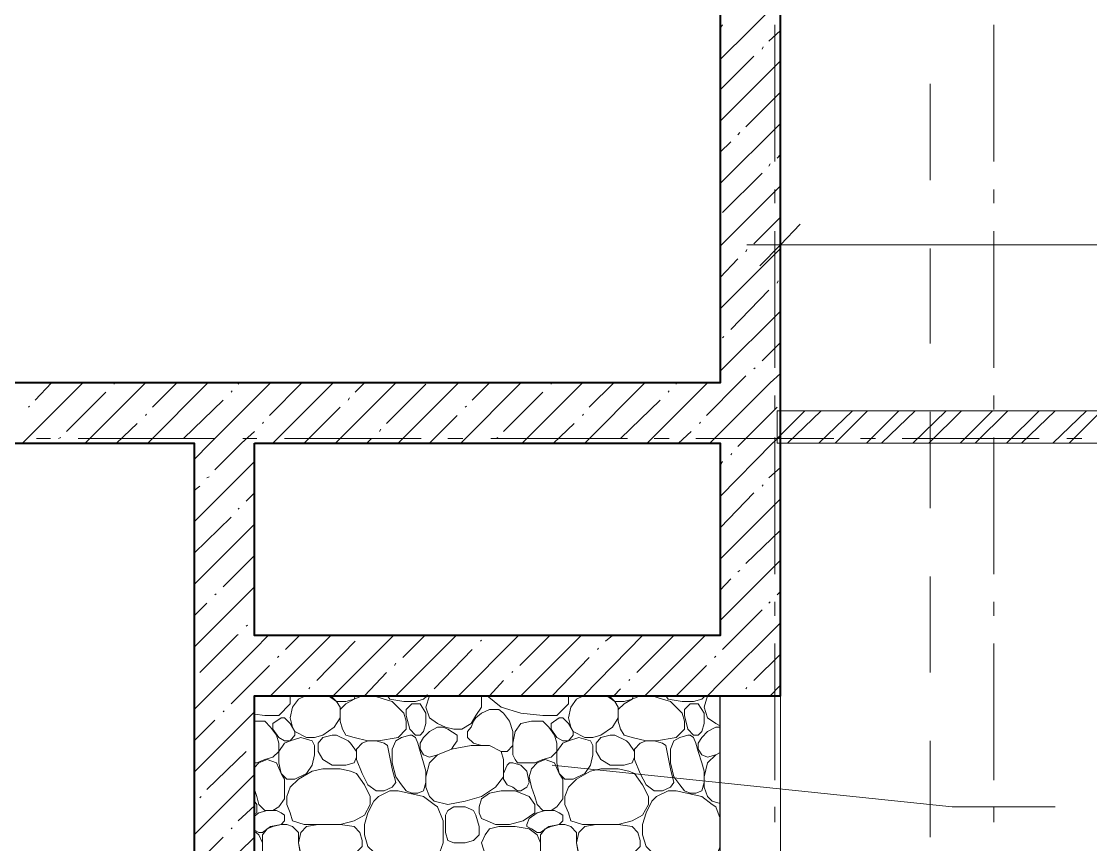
# Model space of a CAD drawing. Header units: millimetres. Extents: x -249154 to 415037, y -45458 to 354837.
# Drawn here: x -190493 to -186585, y 15035 to 18045 of the extents above; entities that cross this region are included whole.
import ezdxf

# ---------------------------------------------------------------- set-up
doc = ezdxf.new("R2010")
doc.units = ezdxf.units.MM

msp = doc.modelspace()

# ---------------------------------------------------------------- linework, layer by layer
at = {"lineweight": 40}
for points in [[(-189641.5, 11949.3), (-189641.5, 12080.6), (-189641.5, 15579.8), (-187938.5, 15579.8), (-187718.2, 15579.8), (-187718.2, 16503.3), (-187718.2, 16723.6), (-187718.2, 18223.3), (-187938.5, 18223.3), (-187938.5, 16723.6), (-191340.3, 16723.6), (-191340.3, 23095.1), (-191560.6, 23095.1), (-191560.6, 16503.3), (-191560.6, 12720.3), (-191560.6, 11868.8)], [(-191560.6, 11750.2), (-191340.3, 11750.2), (-191141.2, 11750.2), (-191141.2, 11970.5), (-191340.3, 11970.5), (-191340.3, 12720.3), (-191340.3, 16503.3), (-189861.8, 16503.3), (-189861.8, 15800.1), (-189861.8, 12080.6), (-189861.8, 11750.2), (-189641.5, 11750.2)]]:
    msp.add_lwpolyline(points, dxfattribs=at)
at = {"lineweight": 9}
for points in [[(-187938.5, 17905.6), (-187718.2, 18125.9)], [(-187938.5, 18020), (-187930, 18032.7)], [(-187739.4, 17532.8), (-187739.4, 18032.7)], [(-186938.7, 17532.8), (-186938.7, 18032.7)], [(-187760.6, 17973.4), (-187718.2, 18011.5)], [(-187786, 17943.7), (-187781.8, 17952.2)], [(-187938.5, 17795.4), (-187815.6, 17918.3)], [(-187938.5, 17681), (-187718.2, 17901.3)], [(-187845.3, 17659.9), (-187718.2, 17787)], [(-187171.7, 17816.6), (-187171.7, 17465)], [(-187938.5, 17452.3), (-187718.2, 17672.6)], [(-187875, 17630.2), (-187866.5, 17638.7)], [(-187938.5, 17566.7), (-187900.4, 17604.8)], [(-187730.9, 17545.5), (-187718.2, 17558.2)], [(-187760.6, 17515.8), (-187756.3, 17524.3)], [(-187930, 17346.4), (-187786, 17490.4)], [(-187938.5, 17223.5), (-187718.2, 17443.8)], [(-187739.4, 17380.3), (-187739.4, 17431.1)], [(-186938.7, 17380.3), (-186938.7, 17431.1)], [(-187815.6, 17232), (-187718.2, 17329.4)], [(-187718.2, 17333.7), (-187718.2, 17227.8), (-187718.2, 17109.1)], [(-187739.4, 16778.7), (-187739.4, 17278.6)], [(-186938.7, 16778.7), (-186938.7, 17278.6)], [(-187938.5, 16994.8), (-187718.2, 17215)], [(-187845.3, 17202.3), (-187841.1, 17210.8)], [(-187841.1, 17227.8), (-183719.1, 17227.8), (-180406.3, 17227.8)], [(-187171.7, 17215), (-187171.7, 16867.7)], [(-187938.5, 17109.1), (-187875, 17176.9)], [(-187730.9, 17088), (-187726.7, 17096.4)], [(-187900.4, 16918.5), (-187760.6, 17062.5)], [(-187938.5, 16766), (-187718.2, 16986.3)], [(-187930, 16888.8), (-187925.8, 16893.1)], [(-187786, 16804.1), (-187718.2, 16871.9)], [(-187815.6, 16774.5), (-187811.4, 16778.7)], [(-187989.3, 16605), (-187870.7, 16723.6), (-187845.3, 16749)], [(-187976.6, 16503.3), (-187756.3, 16723.6), (-187718.2, 16757.5)], [(-190488.8, 16503.3), (-190268.5, 16723.6)], [(-190442.2, 16660.1), (-190382.9, 16723.6)], [(-190327.8, 16545.7), (-190183.8, 16689.7)], [(-190260, 16503.3), (-190039.7, 16723.6)], [(-190154.1, 16719.4), (-190154.1, 16723.6)], [(-190031.3, 16503.3), (-189811, 16723.6)], [(-190014.3, 16634.7), (-189925.3, 16723.6)], [(-189861.8, 16444), (-189802.5, 16503.3), (-189582.2, 16723.6)], [(-189726.2, 16689.7), (-189722, 16694)], [(-189700.8, 16719.4), (-189696.6, 16723.6)], [(-189586.4, 16605), (-189467.8, 16723.6)], [(-189573.7, 16503.3), (-189353.4, 16723.6)], [(-189345, 16503.3), (-189124.7, 16723.6)], [(-189272.9, 16689.7), (-189239.1, 16723.6)], [(-189158.6, 16575.4), (-189014.5, 16719.4)], [(-189116.2, 16503.3), (-188895.9, 16723.6)], [(-188887.4, 16503.3), (-188667.1, 16723.6)], [(-188845.1, 16660.1), (-188781.5, 16723.6)], [(-188730.7, 16545.7), (-188586.7, 16689.7)], [(-188662.9, 16503.3), (-188442.6, 16723.6)], [(-188557, 16719.4), (-188557, 16723.6)], [(-188434.1, 16503.3), (-188213.9, 16723.6)], [(-188417.2, 16634.7), (-188328.2, 16723.6)], [(-188205.4, 16503.3), (-187985.1, 16723.6)], [(-188129.1, 16689.7), (-188124.9, 16694)], [(-188099.5, 16719.4), (-188099.5, 16723.6)], [(-189899.9, 16520.3), (-189755.9, 16660.1)], [(-189298.4, 16660.1), (-189294.1, 16668.6)], [(-188302.8, 16520.3), (-188158.8, 16660.1)], [(-187739.4, 16626.2), (-187739.4, 16677)], [(-186938.7, 16626.2), (-186938.7, 16677)], [(-190467.6, 16634.7), (-190463.4, 16638.9)], [(-190039.7, 16605), (-190035.5, 16609.2)], [(-189459.3, 16503.3), (-189328, 16634.7)], [(-188870.5, 16634.7), (-188866.3, 16638.9)], [(-188442.6, 16605), (-188438.4, 16609.2)], [(-187875, 16490.6), (-187862.2, 16503.3), (-187730.9, 16634.7)], [(-187730.9, 16520.3), (-187629.2, 16622)], [(-183719.1, 16622), (-187730.9, 16622), (-187730.9, 16503.3), (-183714.9, 16503.3)], [(-187692.8, 16503.3), (-187569.9, 16622)], [(-187578.4, 16503.3), (-187455.6, 16622)], [(-187519.1, 16503.3), (-187400.5, 16622)], [(-187404.7, 16503.3), (-187286.1, 16622)], [(-187349.6, 16503.3), (-187226.8, 16622)], [(-187235.3, 16503.3), (-187112.4, 16622)], [(-187176, 16503.3), (-187057.3, 16622)], [(-187171.7, 16617.7), (-187171.7, 16266.1)], [(-187061.6, 16503.3), (-186943, 16622)], [(-187006.5, 16503.3), (-186887.9, 16622)], [(-186892.1, 16503.3), (-186773.5, 16622)], [(-186837, 16503.3), (-186714.2, 16622)], [(-186722.7, 16503.3), (-186599.8, 16622)], [(-186663.4, 16503.3), (-186544.7, 16622)], [(-190145.6, 16503.3), (-190069.4, 16575.4)], [(-189611.9, 16575.4), (-189607.6, 16579.6)], [(-189001.8, 16503.3), (-188900.1, 16605)], [(-188548.5, 16503.3), (-188472.3, 16575.4)], [(-188014.8, 16575.4), (-188010.5, 16579.6)], [(-189785.5, 16405.9), (-189688.1, 16503.3), (-189641.5, 16545.7)], [(-189184, 16545.7), (-189179.7, 16554.2)], [(-188091, 16503.3), (-188044.4, 16545.7)], [(-190437.9, 16520.3), (-190387.1, 16520.3)], [(-190357.4, 16520.3), (-190349, 16524.5)], [(-190285.4, 16520.3), (-189785.5, 16520.3)], [(-189683.9, 16520.3), (-189633, 16520.3)], [(-189531.4, 16520.3), (-189031.5, 16520.3)], [(-189230.6, 16503.3), (-189213.6, 16520.3)], [(-188934, 16520.3), (-188879, 16520.3)], [(-188777.3, 16520.3), (-188277.4, 16520.3)], [(-188756.1, 16520.3), (-188751.9, 16524.5)], [(-188180, 16520.3), (-188124.9, 16520.3)], [(-188027.5, 16520.3), (-187523.3, 16520.3)], [(-187938.5, 16308.5), (-187747.9, 16503.3), (-187718.2, 16528.8)], [(-187739.4, 16024.6), (-187739.4, 16524.5)], [(-187425.9, 16520.3), (-187370.8, 16520.3)], [(-187273.4, 16520.3), (-186773.5, 16520.3)], [(-186938.7, 16024.6), (-186938.7, 16524.5)], [(-186671.8, 16520.3), (-186616.8, 16520.3)], [(-187900.4, 16461), (-187896.1, 16465.2)], [(-189861.8, 16215.3), (-189641.5, 16435.6)], [(-187938.5, 16422.9), (-187930, 16435.6)], [(-187760.6, 16376.3), (-187718.2, 16414.4)], [(-189815.2, 16376.3), (-189806.7, 16380.5)], [(-189861.8, 16329.7), (-189840.6, 16346.6)], [(-187786, 16346.6), (-187781.8, 16350.8)], [(-189671.2, 16291.5), (-189641.5, 16321.2)], [(-187938.5, 16194.1), (-187815.6, 16321.2)], [(-187938.5, 16079.7), (-187718.2, 16300)], [(-189700.8, 16261.9), (-189696.6, 16266.1)], [(-189861.8, 16100.9), (-189726.2, 16232.2)], [(-189861.8, 15986.5), (-189641.5, 16206.8)], [(-187845.3, 16062.8), (-187718.2, 16185.6)], [(-189755.9, 15978), (-189641.5, 16092.4)], [(-187938.5, 15855.2), (-187718.2, 16075.5)], [(-187875, 16033.1), (-187866.5, 16037.3)], [(-187938.5, 15965.3), (-187900.4, 16007.7)], [(-187171.7, 16016.2), (-187171.7, 15664.5)], [(-189861.8, 15757.7), (-189819.4, 15800.1), (-189641.5, 15978)], [(-189785.5, 15948.4), (-189781.3, 15952.6)], [(-187730.9, 15948.4), (-187718.2, 15961.1)], [(-189861.8, 15872.1), (-189815.2, 15918.7)], [(-187760.6, 15918.7), (-187756.3, 15923)], [(-187739.4, 15872.1), (-187739.4, 15923)], [(-186938.7, 15872.1), (-186938.7, 15923)], [(-187930, 15749.3), (-187786, 15893.3)], [(-189671.2, 15834), (-189666.9, 15838.2)], [(-189641.5, 15863.7), (-189641.5, 15863.7)], [(-187985.1, 15579.8), (-187938.5, 15626.4), (-187718.2, 15846.7)], [(-189861.8, 15529), (-189641.5, 15749.3), (-189590.7, 15800.1)], [(-189840.6, 15664.5), (-189705.1, 15800.1), (-189700.8, 15804.3)], [(-189582.2, 15579.8), (-189361.9, 15800.1)], [(-189527.1, 15749.3), (-189476.3, 15800.1)], [(-189353.4, 15579.8), (-189133.1, 15800.1)], [(-189124.7, 15579.8), (-188904.4, 15800.1)], [(-189099.3, 15719.6), (-189018.8, 15800.1)], [(-188895.9, 15579.8), (-188675.6, 15800.1)], [(-188671.4, 15690), (-188561.2, 15800.1)], [(-188667.1, 15579.8), (-188446.9, 15800.1)], [(-188438.4, 15579.8), (-188222.3, 15800.1)], [(-188357.9, 15778.9), (-188332.5, 15800.1)], [(-188243.5, 15664.5), (-188108, 15800.1)], [(-188213.9, 15579.8), (-187993.6, 15800.1)], [(-189412.7, 15634.9), (-189272.9, 15778.9)], [(-188815.4, 15778.9), (-188811.2, 15783.2)], [(-188387.5, 15749.3), (-188383.3, 15753.5)], [(-187739.4, 15270.6), (-187739.4, 15770.5)], [(-186938.7, 15270.6), (-186938.7, 15770.5)], [(-189556.8, 15719.6), (-189552.5, 15723.9)], [(-188984.9, 15605.2), (-188845.1, 15749.3)], [(-188552.8, 15579.8), (-188417.2, 15719.6)], [(-187959.7, 15719.6), (-187955.4, 15723.9)], [(-187815.6, 15634.9), (-187718.2, 15732.3)], [(-189726.2, 15550.2), (-189641.5, 15634.9), (-189586.4, 15690)], [(-189128.9, 15690), (-189124.7, 15698.4)], [(-188099.5, 15579.8), (-187989.3, 15690)], [(-189239.1, 15579.8), (-189158.6, 15664.5)], [(-188781.5, 15579.8), (-188730.7, 15634.9)], [(-188701, 15664.5), (-188696.8, 15668.8)], [(-188273.2, 15634.9), (-188268.9, 15639.1)], [(-189442.4, 15605.2), (-189438.2, 15609.5)], [(-188328.2, 15579.8), (-188302.8, 15605.2)], [(-187845.3, 15605.2), (-187841.1, 15609.5)], [(-187756.3, 15579.8), (-187718.2, 15617.9)], [(-189641.5, 15512), (-189603.4, 15507.8), (-189552.5, 15507.8), (-189510.2, 15550.2), (-189510.2, 15579.8), (-189514.4, 15579.8)], [(-189370.4, 15579.8), (-189340.7, 15558.6), (-189328, 15537.5), (-189328, 15499.3), (-189349.2, 15465.4), (-189391.6, 15435.8), (-189421.2, 15427.3), (-189450.9, 15427.3), (-189493.2, 15448.5), (-189501.7, 15465.4), (-189510.2, 15499.3), (-189501.7, 15537.5), (-189480.5, 15567.1), (-189455.1, 15579.8)], [(-189497.5, 15579.8), (-189493.2, 15579.8)], [(-189472.1, 15579.8), (-189463.6, 15579.8)], [(-189361.9, 15579.8), (-189340.7, 15558.6), (-189306.8, 15558.6), (-189277.2, 15567.1), (-189272.9, 15579.8)], [(-189205.2, 15579.8), (-189167, 15567.1), (-189137.4, 15558.6), (-189095, 15516.3), (-189086.5, 15486.6), (-189086.5, 15457), (-189116.2, 15427.3), (-189188.2, 15414.6), (-189226.3, 15414.6), (-189277.2, 15427.3), (-189306.8, 15435.8), (-189319.5, 15457), (-189328, 15486.6), (-189328, 15529), (-189306.8, 15550.2), (-189277.2, 15567.1), (-189247.5, 15579.8)], [(-189145.9, 15567.1), (-189095, 15558.6), (-189145.9, 15567.1), (-189154.3, 15579.8), (-189158.6, 15579.8)], [(-189010.3, 15579.8), (-189023, 15567.1), (-189052.7, 15558.6), (-189095, 15558.6)], [(-188811.2, 15579.8), (-188811.2, 15567.1), (-188811.2, 15537.5), (-188832.4, 15507.8), (-188849.3, 15478.1), (-188883.2, 15457), (-188912.9, 15457), (-188942.5, 15465.4), (-188972.2, 15478.1), (-189001.8, 15499.3), (-189014.5, 15537.5), (-189001.8, 15579.8)], [(-189010.3, 15579.8), (-189010.3, 15584.1)], [(-189001.8, 15579.8), (-189001.8, 15579.8)], [(-188790, 15579.8), (-188739.2, 15537.5), (-188667.1, 15516.3), (-188586.7, 15507.8), (-188535.8, 15507.8), (-188493.5, 15550.2), (-188493.5, 15579.8), (-188497.7, 15579.8)], [(-188790, 15579.8), (-188790, 15579.8)], [(-188353.7, 15579.8), (-188324, 15558.6), (-188311.3, 15537.5), (-188311.3, 15499.3), (-188332.5, 15465.4), (-188374.8, 15435.8), (-188404.5, 15427.3), (-188434.1, 15427.3), (-188476.5, 15448.5), (-188485, 15465.4), (-188493.5, 15499.3), (-188485, 15537.5), (-188463.8, 15567.1), (-188438.4, 15579.8)], [(-188480.7, 15579.8), (-188476.5, 15579.8)], [(-188455.3, 15579.8), (-188446.9, 15579.8)], [(-188345.2, 15579.8), (-188324, 15558.6), (-188290.1, 15558.6), (-188260.5, 15567.1), (-188256.2, 15579.8)], [(-188188.4, 15579.8), (-188150.3, 15567.1), (-188120.7, 15558.6), (-188078.3, 15516.3), (-188069.8, 15486.6), (-188069.8, 15457), (-188099.5, 15427.3), (-188171.5, 15414.6), (-188209.6, 15414.6), (-188260.5, 15427.3), (-188290.1, 15435.8), (-188302.8, 15457), (-188311.3, 15486.6), (-188311.3, 15529), (-188290.1, 15550.2), (-188260.5, 15567.1), (-188230.8, 15579.8)], [(-188129.1, 15567.1), (-188078.3, 15558.6), (-188129.1, 15567.1), (-188137.6, 15579.8), (-188141.8, 15579.8)], [(-187993.6, 15579.8), (-188006.3, 15567.1), (-188035.9, 15558.6), (-188078.3, 15558.6)], [(-187985.1, 15579.8), (-187997.8, 15537.5), (-187985.1, 15499.3), (-187955.4, 15478.1), (-187938.5, 15469.7)], [(-187985.1, 15579.8), (-187985.1, 15579.8)], [(-187938.5, 15579.8), (-187718.2, 15579.8), (-187718.2, 14880.8), (-187938.5, 14880.8)], [(-189861.8, 15300.2), (-189641.5, 15520.5)], [(-189755.9, 15520.5), (-189751.7, 15524.7)], [(-188696.8, 15384.9), (-188696.8, 15414.6), (-188696.8, 15448.5), (-188709.5, 15486.6), (-188730.7, 15516.3), (-188747.6, 15529), (-188781.5, 15529), (-188811.2, 15516.3), (-188832.4, 15499.3), (-188840.8, 15486.6), (-188849.3, 15465.4), (-188862, 15448.5), (-188862, 15427.3), (-188840.8, 15406.1), (-188811.2, 15397.7)], [(-189861.8, 15414.6), (-189785.5, 15490.9)], [(-189641.5, 15486.6), (-189603.4, 15486.6), (-189582.2, 15465.4), (-189561, 15435.8), (-189552.5, 15406.1), (-189552.5, 15376.5), (-189573.7, 15355.3), (-189603.4, 15346.8), (-189633, 15334.1), (-189641.5, 15334.1)], [(-188739.2, 15376.5), (-188781.5, 15397.7), (-188849.3, 15397.7), (-188921.3, 15384.9), (-188912.9, 15397.7), (-188900.1, 15414.6), (-188900.1, 15435.8), (-188934, 15457), (-188951, 15465.4), (-188972.2, 15465.4), (-189001.8, 15448.5), (-189023, 15427.3), (-189035.7, 15406.1), (-189035.7, 15384.9), (-189023, 15363.8), (-189001.8, 15355.3), (-188972.2, 15363.8), (-188921.3, 15384.9)], [(-187938.5, 15465.4), (-187955.4, 15465.4), (-187985.1, 15448.5), (-188006.3, 15427.3), (-188019, 15406.1), (-188019, 15384.9), (-188006.3, 15363.8), (-187985.1, 15355.3), (-187955.4, 15363.8), (-187938.5, 15372.2)], [(-189641.5, 15406.1), (-189641.5, 15406.1)], [(-188696.8, 15397.7), (-188718, 15376.5), (-188739.2, 15376.5), (-188730.7, 15346.8), (-188730.7, 15283.3), (-188760.3, 15245.1), (-188811.2, 15211.3), (-188870.5, 15194.3), (-188934, 15181.6), (-188984.9, 15194.3), (-189001.8, 15211.3), (-189014.5, 15245.1), (-189014.5, 15283.3), (-189001.8, 15334.1), (-188972.2, 15363.8)], [(-187171.7, 15414.6), (-187171.7, 15063)], [(-189815.2, 15236.7), (-189671.2, 15376.5)], [(-189137.4, 15334.1), (-189137.4, 15376.5)], [(-188120.7, 15334.1), (-188120.7, 15376.5)], [(-187938.5, 15185.8), (-187968.2, 15194.3), (-187985.1, 15211.3), (-187997.8, 15245.1), (-187997.8, 15283.3), (-187985.1, 15334.1), (-187955.4, 15363.8)], [(-189641.5, 15317.2), (-189624.6, 15334.1), (-189594.9, 15346.8), (-189561, 15334.1), (-189544.1, 15296), (-189531.4, 15274.8), (-189531.4, 15245.1), (-189531.4, 15202.8), (-189552.5, 15173.1), (-189573.7, 15160.4), (-189603.4, 15160.4), (-189624.6, 15181.6), (-189633, 15211.3), (-189641.5, 15236.7)], [(-188552.8, 15325.6), (-187091.2, 15173.1), (-186714.2, 15173.1)], [(-189861.8, 15071.5), (-189641.5, 15291.7)], [(-189840.6, 15207), (-189836.4, 15211.3)], [(-187938.5, 15029.1), (-187947, 15007.9), (-187976.6, 14991), (-188019, 14978.3), (-188069.8, 14978.3), (-188150.3, 14991), (-188188.4, 15007.9), (-188209.6, 15029.1), (-188222.3, 15071.5), (-188222.3, 15109.6), (-188209.6, 15151.9), (-188188.4, 15194.3), (-188171.5, 15211.3), (-188129.1, 15232.4), (-188099.5, 15232.4), (-188006.3, 15211.3), (-187968.2, 15181.6), (-187955.4, 15173.1), (-187938.5, 15130.8)], [(-189700.8, 15122.3), (-189641.5, 15177.4)], [(-189641.5, 15194.3), (-189633, 15181.6), (-189633, 15151.9), (-189641.5, 15147.7)], [(-187739.4, 15118.1), (-187739.4, 15173.1)], [(-186938.7, 15118.1), (-186938.7, 15173.1)], [(-189641.5, 15088.4), (-189624.6, 15079.9), (-189611.9, 15079.9), (-189582.2, 15101.1), (-189544.1, 15109.6), (-189531.4, 15122.3), (-189531.4, 15143.5), (-189544.1, 15151.9), (-189561, 15160.4), (-189594.9, 15160.4), (-189624.6, 15151.9), (-189641.5, 15139.2)], [(-189726.2, 15092.6), (-189722, 15096.9)], [(-189328, 15109.6), (-189277.2, 15101.1), (-189256, 15079.9), (-189247.5, 15050.3), (-189247.5, 15029.1), (-189268.7, 15007.9), (-189306.8, 14991), (-189328, 14978.3), (-189370.4, 14969.8), (-189408.5, 14969.8), (-189442.4, 14978.3), (-189472.1, 14999.4), (-189480.5, 15041.8), (-189472.1, 15079.9), (-189450.9, 15101.1), (-189408.5, 15109.6), (-189349.2, 15109.6)], [(-188455.3, 14991), (-188463.8, 15041.8), (-188463.8, 15079.9), (-188485, 15101.1), (-188506.2, 15109.6), (-188527.3, 15109.6), (-188557, 15101.1), (-188578.2, 15092.6), (-188595.1, 15071.5), (-188595.1, 15041.8), (-188607.8, 15071.5), (-188637.5, 15092.6), (-188688.3, 15101.1), (-188718, 15101.1), (-188747.6, 15101.1), (-188781.5, 15092.6), (-188798.5, 15071.5), (-188811.2, 15041.8), (-188798.5, 14999.4)], [(-188311.3, 15109.6), (-188260.5, 15101.1), (-188239.3, 15079.9), (-188230.8, 15050.3), (-188230.8, 15029.1), (-188252, 15007.9), (-188290.1, 14991), (-188311.3, 14978.3), (-188353.7, 14969.8), (-188391.8, 14969.8), (-188425.7, 14978.3), (-188455.3, 14999.4), (-188463.8, 15041.8), (-188455.3, 15079.9), (-188434.1, 15101.1), (-188391.8, 15109.6), (-188332.5, 15109.6)], [(-189861.8, 14846.9), (-189641.5, 15063)], [(-189861.8, 14957.1), (-189755.9, 15063)], [(-189611.9, 15041.8), (-189624.6, 15071.5), (-189641.5, 15084.2)], [(-188595.1, 15007.9), (-188595.1, 15041.8)]]:
    msp.add_lwpolyline(points, dxfattribs=at)
at = {"lineweight": 18}
msp.add_lwpolyline([(-187646.2, 17304), (-187718.2, 17227.8), (-187794.5, 17151.5)], dxfattribs=at)
at = {"lineweight": 40}
msp.add_lwpolyline([(-189641.5, 16503.3), (-187938.5, 16503.3), (-187938.5, 15800.1), (-189641.5, 15800.1)], close=True, dxfattribs=at)
at = {"lineweight": 30}
msp.add_lwpolyline([(-189641.5, 12881.3), (-187938.5, 12881.3), (-187938.5, 15579.8), (-189641.5, 15579.8)], close=True, dxfattribs=at)
at = {"lineweight": 9}
for points in [[(-189065.4, 15550.2), (-189086.5, 15529), (-189086.5, 15507.8), (-189073.8, 15457), (-189052.7, 15435.8), (-189035.7, 15435.8), (-189023, 15448.5), (-189014.5, 15478.1), (-189014.5, 15516.3), (-189035.7, 15550.2)], [(-188048.6, 15550.2), (-188069.8, 15529), (-188069.8, 15507.8), (-188057.1, 15457), (-188035.9, 15435.8), (-188019, 15435.8), (-188006.3, 15448.5), (-187997.8, 15478.1), (-187997.8, 15516.3), (-188019, 15550.2)], [(-189493.2, 15448.5), (-189493.2, 15435.8), (-189510.2, 15414.6), (-189531.4, 15414.6), (-189552.5, 15427.3), (-189573.7, 15457), (-189573.7, 15478.1), (-189544.1, 15499.3), (-189531.4, 15499.3), (-189510.2, 15478.1)], [(-188696.8, 15406.1), (-188688.3, 15448.5), (-188667.1, 15478.1), (-188629, 15486.6), (-188586.7, 15486.6), (-188565.5, 15465.4), (-188544.3, 15435.8), (-188535.8, 15406.1), (-188535.8, 15376.5), (-188535.8, 15334.1), (-188527.3, 15296), (-188506.2, 15274.8), (-188476.5, 15274.8), (-188434.1, 15296), (-188413, 15325.6), (-188404.5, 15363.8), (-188404.5, 15397.7), (-188413, 15414.6), (-188455.3, 15427.3), (-188493.5, 15414.6), (-188514.6, 15414.6), (-188535.8, 15427.3), (-188557, 15457), (-188557, 15478.1), (-188527.3, 15499.3), (-188514.6, 15499.3), (-188493.5, 15478.1), (-188476.5, 15448.5), (-188476.5, 15435.8), (-188493.5, 15414.6), (-188514.6, 15406.1), (-188535.8, 15376.5), (-188557, 15355.3), (-188586.7, 15346.8), (-188616.3, 15334.1), (-188637.5, 15334.1), (-188679.9, 15334.1), (-188688.3, 15346.8), (-188696.8, 15363.8)], [(-189510.2, 15414.6), (-189472.1, 15427.3), (-189429.7, 15414.6), (-189421.2, 15397.7), (-189421.2, 15363.8), (-189429.7, 15325.6), (-189450.9, 15296), (-189493.2, 15274.8), (-189522.9, 15274.8), (-189544.1, 15296), (-189552.5, 15334.1), (-189552.5, 15376.5), (-189531.4, 15406.1)], [(-189340.7, 15435.8), (-189357.7, 15435.8), (-189391.6, 15427.3), (-189408.5, 15406.1), (-189408.5, 15376.5), (-189391.6, 15346.8), (-189357.7, 15325.6), (-189306.8, 15325.6), (-189277.2, 15334.1), (-189268.7, 15355.3), (-189268.7, 15376.5), (-189289.9, 15406.1), (-189298.4, 15414.6)], [(-189145.9, 15355.3), (-189137.4, 15312.9), (-189124.7, 15262.1), (-189137.4, 15245.1), (-189167, 15232.4), (-189196.7, 15232.4), (-189226.3, 15253.6), (-189247.5, 15296), (-189268.7, 15346.8), (-189268.7, 15384.9), (-189247.5, 15406.1), (-189226.3, 15414.6), (-189196.7, 15414.6), (-189167, 15406.1), (-189154.3, 15397.7)], [(-189073.8, 15435.8), (-189065.4, 15435.8), (-189052.7, 15427.3), (-189044.2, 15406.1), (-189035.7, 15376.5), (-189023, 15334.1), (-189014.5, 15304.5), (-189014.5, 15262.1), (-189023, 15232.4), (-189044.2, 15224), (-189065.4, 15224), (-189086.5, 15232.4), (-189103.5, 15253.6), (-189124.7, 15283.3), (-189137.4, 15334.1), (-189137.4, 15384.9), (-189124.7, 15414.6), (-189103.5, 15427.3)], [(-188324, 15435.8), (-188340.9, 15435.8), (-188374.8, 15427.3), (-188391.8, 15406.1), (-188391.8, 15376.5), (-188374.8, 15346.8), (-188340.9, 15325.6), (-188290.1, 15325.6), (-188260.5, 15334.1), (-188252, 15355.3), (-188252, 15376.5), (-188273.2, 15406.1), (-188281.6, 15414.6)], [(-188129.1, 15355.3), (-188120.7, 15312.9), (-188108, 15262.1), (-188120.7, 15245.1), (-188150.3, 15232.4), (-188180, 15232.4), (-188209.6, 15253.6), (-188230.8, 15296), (-188252, 15346.8), (-188252, 15384.9), (-188230.8, 15406.1), (-188209.6, 15414.6), (-188180, 15414.6), (-188150.3, 15406.1), (-188137.6, 15397.7)], [(-188057.1, 15435.8), (-188048.6, 15435.8), (-188035.9, 15427.3), (-188027.5, 15406.1), (-188019, 15376.5), (-188006.3, 15334.1), (-187997.8, 15304.5), (-187997.8, 15262.1), (-188006.3, 15232.4), (-188027.5, 15224), (-188048.6, 15224), (-188069.8, 15232.4), (-188086.8, 15253.6), (-188108, 15283.3), (-188120.7, 15334.1), (-188120.7, 15384.9), (-188108, 15414.6), (-188086.8, 15427.3)], [(-188667.1, 15325.6), (-188696.8, 15334.1), (-188709.5, 15334.1), (-188718, 15325.6), (-188730.7, 15296), (-188730.7, 15274.8), (-188718, 15253.6), (-188696.8, 15245.1), (-188679.9, 15232.4), (-188667.1, 15232.4), (-188646, 15245.1), (-188637.5, 15262.1), (-188646, 15304.5)], [(-188527.3, 15296), (-188514.6, 15274.8), (-188514.6, 15245.1), (-188514.6, 15202.8), (-188535.8, 15173.1), (-188557, 15160.4), (-188586.7, 15160.4), (-188607.8, 15181.6), (-188616.3, 15211.3), (-188629, 15245.1), (-188637.5, 15283.3), (-188629, 15312.9), (-188607.8, 15334.1), (-188578.2, 15346.8), (-188544.3, 15334.1)], [(-189459.3, 15109.6), (-189501.7, 15122.3), (-189510.2, 15151.9), (-189522.9, 15181.6), (-189522.9, 15211.3), (-189510.2, 15245.1), (-189480.5, 15274.8), (-189429.7, 15304.5), (-189391.6, 15312.9), (-189328, 15312.9), (-189289.9, 15304.5), (-189268.7, 15296), (-189239.1, 15253.6), (-189217.9, 15211.3), (-189217.9, 15181.6), (-189239.1, 15143.5), (-189277.2, 15122.3), (-189328, 15109.6), (-189391.6, 15109.6)], [(-188442.6, 15109.6), (-188485, 15122.3), (-188493.5, 15151.9), (-188506.2, 15181.6), (-188506.2, 15211.3), (-188493.5, 15245.1), (-188463.8, 15274.8), (-188413, 15304.5), (-188374.8, 15312.9), (-188311.3, 15312.9), (-188273.2, 15304.5), (-188252, 15296), (-188222.3, 15253.6), (-188201.2, 15211.3), (-188201.2, 15181.6), (-188222.3, 15143.5), (-188260.5, 15122.3), (-188311.3, 15109.6), (-188374.8, 15109.6)], [(-189086.5, 14978.3), (-189167, 14991), (-189205.2, 15007.9), (-189226.3, 15029.1), (-189239.1, 15071.5), (-189239.1, 15109.6), (-189226.3, 15151.9), (-189205.2, 15194.3), (-189188.2, 15211.3), (-189145.9, 15232.4), (-189116.2, 15232.4), (-189023, 15211.3), (-188984.9, 15181.6), (-188972.2, 15173.1), (-188951, 15122.3), (-188951, 15079.9), (-188951, 15041.8), (-188963.7, 15007.9), (-188993.3, 14991), (-189035.7, 14978.3)], [(-188819.7, 15151.9), (-188811.2, 15130.8), (-188790, 15122.3), (-188760.3, 15109.6), (-188709.5, 15109.6), (-188658.7, 15122.3), (-188616.3, 15151.9), (-188616.3, 15181.6), (-188637.5, 15211.3), (-188688.3, 15232.4), (-188739.2, 15232.4), (-188781.5, 15224), (-188811.2, 15202.8), (-188819.7, 15173.1)], [(-188942.5, 15079.9), (-188934, 15050.3), (-188912.9, 15041.8), (-188870.5, 15041.8), (-188840.8, 15050.3), (-188819.7, 15071.5), (-188819.7, 15101.1), (-188832.4, 15143.5), (-188840.8, 15160.4), (-188870.5, 15173.1), (-188912.9, 15173.1), (-188934, 15160.4), (-188942.5, 15143.5)], [(-188637.5, 15130.8), (-188646, 15109.6), (-188646, 15101.1), (-188629, 15092.6), (-188607.8, 15079.9), (-188595.1, 15079.9), (-188565.5, 15101.1), (-188527.3, 15109.6), (-188514.6, 15122.3), (-188514.6, 15143.5), (-188527.3, 15151.9), (-188544.3, 15160.4), (-188578.2, 15160.4), (-188607.8, 15151.9)], [(-189611.9, 15041.8), (-189611.9, 15071.5), (-189594.9, 15092.6), (-189573.7, 15101.1), (-189544.1, 15109.6), (-189522.9, 15109.6), (-189501.7, 15101.1), (-189480.5, 15079.9), (-189480.5, 15041.8), (-189472.1, 14991), (-189472.1, 14978.3), (-189472.1, 14969.8), (-189493.2, 14948.6), (-189522.9, 14927.4), (-189544.1, 14918.9), (-189561, 14918.9), (-189594.9, 14927.4), (-189603.4, 14948.6), (-189611.9, 15007.9)]]:
    msp.add_lwpolyline(points, close=True, dxfattribs=at)

doc.saveas('drawing.dxf')
